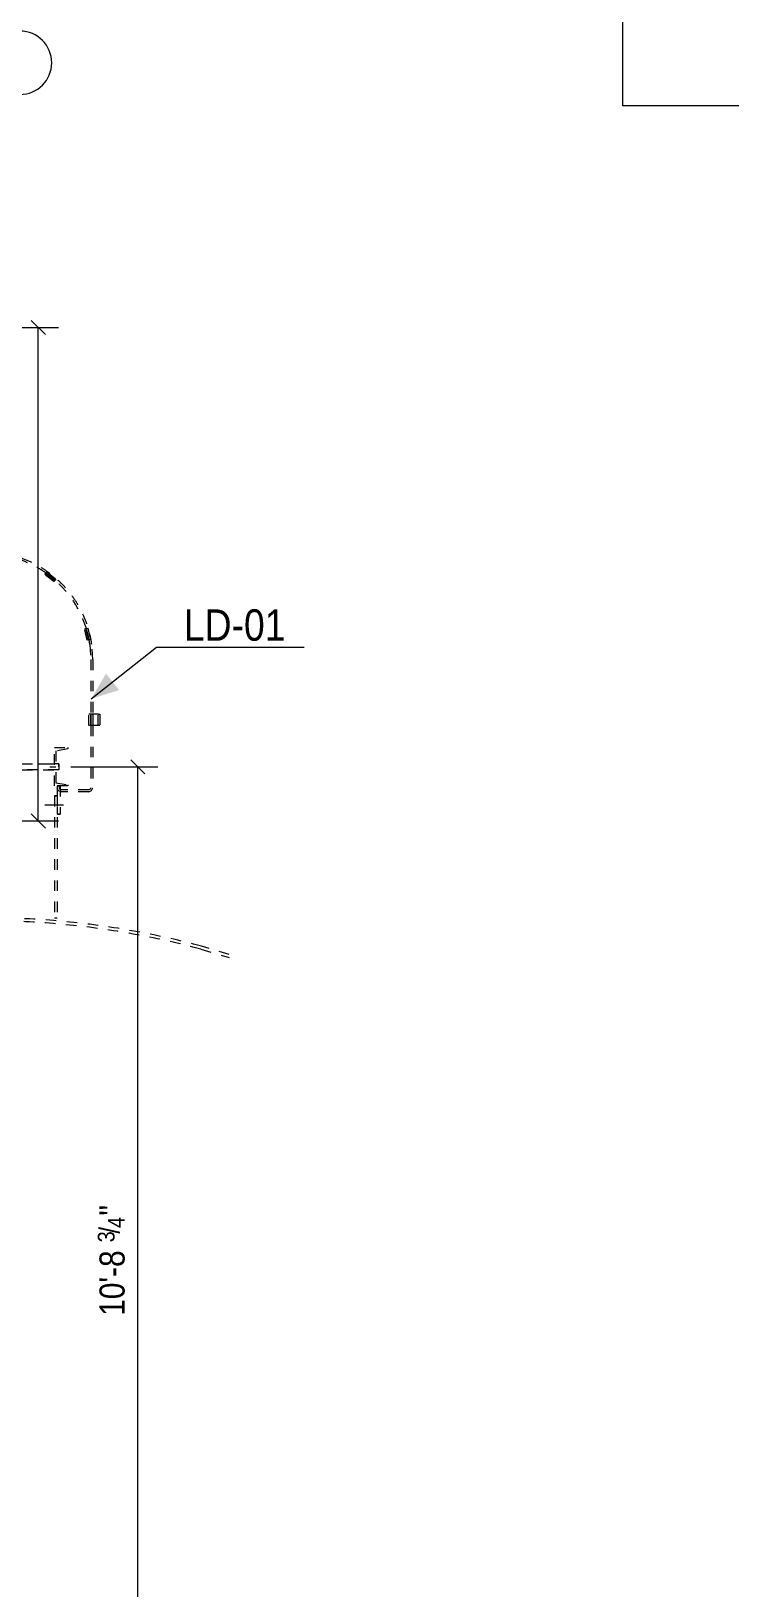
# Model space of a CAD drawing. Header units: millimetres. Extents: x -16923 to 12967, y -5402 to 13813.
# Drawn here: x -9078 to -6762, y 4174 to 9338 of the extents above; entities that cross this region are included whole.
import ezdxf

# ---------------------------------------------------------------- set-up
doc = ezdxf.new("R2010")
doc.units = ezdxf.units.MM
doc.header["$LTSCALE"] = 35
for name, pattern in [('XKITLINE00', [0]), ('XKITLINE01', [4, 1, -1, 1, -1]), ('XKITLINE02', [4, 2, -2])]:
    doc.linetypes.add(name, pattern=pattern)
for name, color, linetype, lineweight in [('Bolt', 3, 'Continuous', 0), ('Dimension', 7, 'Continuous', 0), ('Grid', 1, 'Continuous', 0), ('Part', 2, 'Continuous', 0), ('Text', 3, 'Continuous', 0)]:
    doc.layers.add(name, color=color, linetype=linetype, lineweight=lineweight)
doc.styles.add('ARIAL', font='arial.ttf')

msp = doc.modelspace()

# ---------------------------------------------------------------- hatches: boundary and pattern name
at = {"layer": 'Text'}
msp.add_hatch(color=7, dxfattribs=at).paths.add_polyline_path([(-8879.255961, 7123.584966), (-8830.110244, 7206.908117), (-8786.941565, 7152.500382)], flags=17)

# ---------------------------------------------------------------- linework, layer by layer
at = {"layer": 'Bolt', "color": 8, "linetype": 'XKITLINE02', "lineweight": 0}
msp.add_line((-9016.474004, 6897.946377), (-8996.630254, 6897.946377), dxfattribs=at)
msp.add_line((-9016.474004, 6897.946377), (-8996.630254, 6897.946377), dxfattribs=at)
at = {"layer": 'Bolt', "color": 8, "linetype": 'XKITLINE00', "lineweight": 0}
for p, q in [((-8971.230253, 6770.945871), (-9033.142752, 6770.945871)), ((-8971.230253, 6770.945865), (-9033.142752, 6770.945865))]:
    msp.add_line(p, q, dxfattribs=at)
at = {"layer": 'Dimension', "color": 7, "linetype": 'XKITLINE00', "lineweight": 0}
for p, q in [((-9078.422754, 8378.5945), (-9031.276409, 8331.448156)), ((-9652.136254, 8355.021328), (-8988.174581, 8355.021328)), ((-9054.849581, 6718.231528), (-9054.849581, 8355.021328)), ((-9652.192753, 6718.231528), (-8988.174581, 6718.231528)), ((-9078.422754, 6741.804701), (-9031.276409, 6694.658356))]:
    msp.add_line(p, q, dxfattribs=at)
at = {"layer": 'Dimension', "color": 4, "linetype": 'XKITLINE00', "lineweight": 0}
for p, q in [((-8748.315812, 6921.569542), (-8701.169467, 6874.423198)), ((-8947.34255, 6897.99637), (-8658.067639, 6897.99637)), ((-8724.742639, 3627.696377), (-8724.742639, 6897.99637))]:
    msp.add_line(p, q, dxfattribs=at)
at = {"layer": 'Dimension', "color": 3}
for p in [(-9054.849581, 8355.021328), (-9054.849581, 6718.231528)]:
    msp.add_point(p, dxfattribs=at)
at = {"layer": 'Dimension', "color": 4}
msp.add_point((-8724.742639, 6897.99637), dxfattribs=at)
at = {"layer": 'Grid', "color": 1, "linetype": 'XKITLINE00', "lineweight": 0}
msp.add_arc((-9115.114824, 9233.216377), 105, 270, 90, dxfattribs=at)
at = {"layer": 'Part', "color": 8, "linetype": 'XKITLINE01', "lineweight": 0}
for p, q in [((-9033.546994, 7535.927741), (-9026.859597, 7544.487225)), ((-9030.793202, 7539.452437), (-9000.769982, 7515.995747)), ((-9029.637545, 7540.931611), (-8999.614326, 7517.474921)), ((-9026.859597, 7544.487225), (-8996.836378, 7521.030535)), ((-9003.523774, 7512.471051), (-9033.546994, 7535.927741)), ((-8996.836378, 7521.030535), (-9003.523774, 7512.471051)), ((-8901.512656, 7355.078801), (-8890.973171, 7357.706595)), ((-8892.295414, 7318.110538), (-8901.512656, 7355.078801)), ((-8887.955377, 7319.192633), (-8897.172618, 7356.160896)), ((-8886.134037, 7319.646745), (-8895.351279, 7356.615008)), ((-8890.973171, 7357.706595), (-8881.755929, 7320.738332)), ((-8881.755929, 7320.738332), (-8892.295414, 7318.110538)), ((-8883.675251, 7303.239432), (-8880.279628, 7253.44304)), ((-8873.929666, 7253.421157), (-8877.38704, 7304.123114)), ((-8880.279628, 7253.44304), (-8880.495024, 7072.571241)), ((-8873.929666, 7253.421157), (-8874.145029, 7072.571605)), ((-8856.582293, 7072.572613), (-8886.876967, 7072.570875)), ((-8886.874782, 7034.470875), (-8886.876967, 7072.570875)), ((-8850.208913, 7034.472978), (-8886.874782, 7034.470875)), ((-8880.540397, 7034.471239), (-8880.786325, 6827.961934)), ((-8880.495024, 7072.571241), (-8880.540397, 7034.471239)), ((-8880.524782, 7034.47124), (-8880.526967, 7072.571239)), ((-8874.1904, 7034.471603), (-8874.436329, 6827.954372)), ((-8874.145029, 7072.571605), (-8874.1904, 7034.471603)), ((-8856.582293, 7072.572613), (-8850.211098, 7072.572978)), ((-8856.580108, 7034.472613), (-8856.582293, 7072.572613)), ((-8850.211098, 7072.572978), (-8850.208913, 7034.472978)), ((-9001.392753, 6961.446377), (-8956.942753, 6961.446377)), ((-9001.392753, 6834.446377), (-9001.392753, 6961.446377)), ((-8956.942753, 6957.211562), (-8996.630253, 6950.599625)), ((-8996.630253, 6950.599625), (-8996.630253, 6845.29313)), ((-8956.942753, 6961.446377), (-8956.942753, 6957.211562)), ((-9472.881216, 6908.2667), (-8987.106078, 6908.31512)), ((-8987.104021, 6887.67762), (-9472.879159, 6887.6292)), ((-9458.592753, 6908.268124), (-9001.392753, 6908.313696)), ((-9458.592753, 6887.630624), (-9001.392753, 6887.676196)), ((-8996.630253, 6908.31417), (-9001.392753, 6908.313696)), ((-8996.630253, 6887.67667), (-9001.392753, 6887.676196)), ((-8987.106078, 6908.31512), (-8996.630253, 6908.31417)), ((-8987.104021, 6887.67762), (-8996.630253, 6887.67667)), ((-8987.106078, 6908.31512), (-8987.104021, 6887.67762)), ((-8987.106078, 6908.31512), (-8987.10505, 6897.99637)), ((-8987.10505, 6897.99637), (-8987.105941, 6906.932669)), ((-8987.10505, 6897.99637), (-8987.104021, 6887.67762)), ((-8956.942753, 6834.446377), (-9001.392753, 6834.446377)), ((-8996.630253, 6845.29313), (-8956.942753, 6838.681192)), ((-8991.867753, 6834.44638), (-8991.867753, 6740.783874)), ((-8991.867753, 6834.44638), (-8982.342753, 6834.44638)), ((-8982.342753, 6834.446367), (-8991.867753, 6834.446367)), ((-8991.802731, 6834.449953), (-8991.806341, 6828.024006)), ((-8990.108332, 6821.67288), (-8991.806341, 6828.024006)), ((-8991.802731, 6834.449953), (-8985.452732, 6834.446385)), ((-8985.462179, 6817.02172), (-8990.108332, 6821.67288)), ((-8982.342753, 6816.184124), (-8985.462179, 6817.02172)), ((-8985.452732, 6834.446385), (-8985.456342, 6828.020439)), ((-8985.456342, 6828.020439), (-8984.607338, 6824.844876)), ((-8984.607338, 6824.844876), (-8982.342753, 6822.577851)), ((-8982.342753, 6834.44638), (-8982.342753, 6740.783874)), ((-8982.342753, 6822.577851), (-8982.284261, 6822.519296)), ((-8982.284261, 6822.519296), (-8979.109614, 6821.666872)), ((-8887.139591, 6821.619497), (-8979.109614, 6821.666872)), ((-8956.942753, 6838.681192), (-8956.942753, 6834.446377)), ((-8887.142862, 6815.269498), (-8878.163727, 6818.981583)), ((-8882.650024, 6823.475539), (-8887.139591, 6821.619497)), ((-8880.786325, 6827.961934), (-8882.650024, 6823.475539)), ((-8878.163727, 6818.981583), (-8874.436329, 6827.954372)), ((-9001.392753, 6801.108865), (-9001.392753, 6397.090127)), ((-9001.392753, 6801.108865), (-8991.867753, 6801.108865)), ((-8991.867753, 6801.108834), (-9001.392753, 6801.108834)), ((-8991.867753, 6801.108865), (-8991.867753, 6397.090127)), ((-8982.342753, 6816.184124), (-8979.112885, 6815.316873)), ((-8887.142862, 6815.269498), (-8979.112885, 6815.316873)), ((-8982.342753, 6740.783874), (-8991.867753, 6740.783874)), ((-8991.867753, 6740.783861), (-8982.342753, 6740.783861)), ((-9001.392753, 6397.090127), (-8991.867753, 6397.090127)), ((-8421.512753, 6275.56013), (-8513.220908, 6302.725323)), ((-8515.809098, 6293.066065), (-8421.512753, 6265.134215))]:
    msp.add_line(p, q, dxfattribs=at)
at = {"layer": 'Part'}
msp.add_lwpolyline([(-7116.12294, 10387.944563), (-4430.669711, 10387.944563), (-4430.669711, 9090.528642), (-7116.12294, 9090.528642)], close=True, dxfattribs=at)
at = {"layer": 'Part', "color": 8, "linetype": 'XKITLINE01', "lineweight": 0}
for centre, radius, start, end in [((-9229.459914, 7254.646354), 355.53236, 7.999384618, 128.393704452), ((-9229.459914, 7254.646354), 349.18236, 55.091103119, 86.944038904), ((-9229.459914, 7254.646354), 349.18236, 48.829723799, 55.091103119), ((-9229.459914, 7254.646354), 349.18236, 16.975804311, 48.829723799), ((-9229.459914, 7254.646354), 349.18236, 10.710933258, 16.975804311), ((-9229.459914, 7254.646354), 349.18236, 7.999384618, 10.710933258), ((-9229.992753, 3627.696377), 2769.39375, 75, 285), ((-9229.992753, 3627.696377), 2759.39375, 75, 285)]:
    msp.add_arc(centre, radius, start, end, dxfattribs=at)
at = {"layer": 'Text', "color": 7, "linetype": 'XKITLINE00', "lineweight": 0}
for p, q in [((-8879.255961, 7123.584966), (-8663.043672, 7295.134083)), ((-8663.043672, 7295.134083), (-8593.043672, 7295.134083)), ((-8593.043672, 7295.134083), (-8172.680139, 7295.134083))]:
    msp.add_line(p, q, dxfattribs=at)

# ---------------------------------------------------------------- texts
at = {"layer": 'Dimension', "color": 4, "style": 'ARIAL', "width": 0.85}
for s, height, p in [('"', 83.343747, (-8768.498108, 5409.250029)), ('/', 66.674999, (-8785.166858, 5349.506778)), ('4', 55.562499, (-8768.498108, 5368.039367)), ('3', 55.562499, (-8801.835608, 5320.651175)), ("10'-8", 83.3437467, (-8768.498108, 5077.00908))]:
    msp.add_text(s, height=height, rotation=90.000210459, dxfattribs=at).set_placement(p)
at = {"layer": 'Text', "color": 7, "style": 'ARIAL', "width": 0.85}
msp.add_text('LD-01', height=104.1796875, dxfattribs=at).set_placement((-8572.043672, 7316.134083))

doc.saveas('drawing.dxf')
